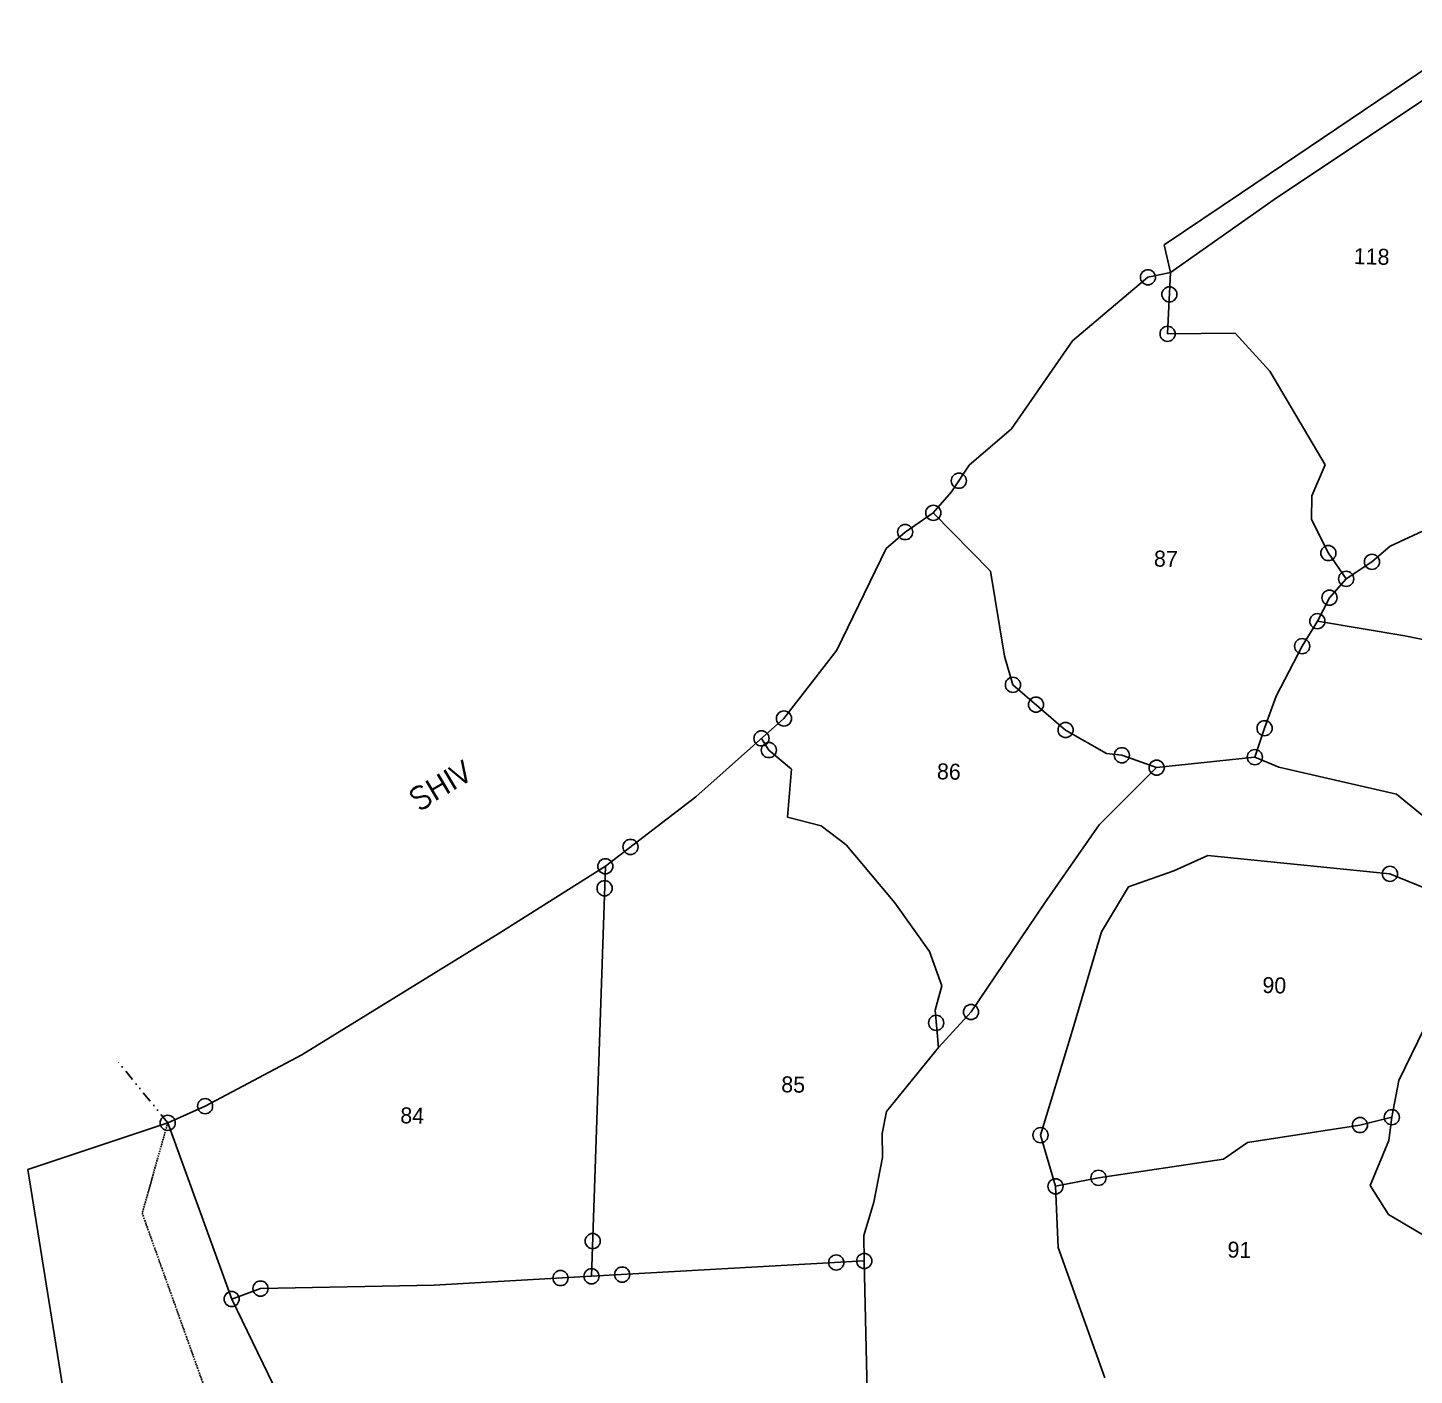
# Model space of a CAD drawing. Header units: metres. Extents: x 351065 to 355926, y 1754202 to 1757814.
# Drawn here: x 351065 to 351697, y 1754847 to 1755461 of the extents above; entities that cross this region are included whole.
import ezdxf

# ---------------------------------------------------------------- set-up
doc = ezdxf.new("R2010")
doc.units = ezdxf.units.M
doc.header["$MEASUREMENT"] = 0
doc.linetypes.add('DASHDOT', pattern=[1, 0.5, -0.25, 0, -0.25])
doc.linetypes.add('DIVIDE', pattern=[1.25, 0.5, -0.25, 0, -0.25, 0, -0.25])
for name, color, linetype in [('OFF', 1, 'Continuous'), ('POLY_PARCEL', 6, 'Continuous'), ('POLY_ROAD', 30, 'Continuous'), ('POLY_WATER', 4, 'Continuous'), ('TEXT_MAPOUT', 7, 'Continuous'), ('TEXT_PARCEL', 7, 'Continuous'), ('V_BOUND_LINE', 7, 'Continuous'), ('V_BOUND_STREAM_LINE', 7, 'DASHDOT'), ('V_DIVIDE_LINE', 7, 'DIVIDE')]:
    doc.layers.add(name, color=color, linetype=linetype)
doc.styles.get("Standard").update_dxf_attribs({"font": 'simplex.shx'})
doc.styles.add('TEXT_MAP', font='', dxfattribs={"height": 2.5})
doc.styles.get('TEXT_MAP').set_extended_font_data('Kruti Dev 050')

msp = doc.modelspace()

# ---------------------------------------------------------------- linework, layer by layer
for centre in [(351575.61, 1755347.63), (351585.37, 1755339.85), (351584.55, 1755321.85), (351489.49, 1755254.96), (351477.84, 1755240.35), (351465, 1755231.57), (351657.79, 1755222.01), (351677.64, 1755218), (351665.88, 1755210.25), (351658.3, 1755201.69), (351652.77, 1755190.97), (351645.82, 1755179.59), (351514.1, 1755161.99), (351524.62, 1755152.97), (351409.82, 1755146.68), (351538.1, 1755141.41), (351628.74, 1755142.21), (351399.59, 1755137.58), (351402.95, 1755132.27), (351563.74, 1755129.9), (351624.28, 1755129.05), (351579.56, 1755124.26), (351339.89, 1755088.14), (351328.45, 1755079.33), (351685.84, 1755075.86), (351328.11, 1755069.32), (351495.01, 1755012.96), (351479.14, 1755008), (351146.14, 1754970.06), (351686.71, 1754965.01), (351129.13, 1754962.44), (351672.18, 1754961.45), (351526.64, 1754956.85), (351533.5, 1754933.54), (351553.09, 1754937.43), (351322.69, 1754908.6), (351433.64, 1754898.82), (351446.39, 1754899.53), (351308, 1754891.75), (351322.15, 1754892.55), (351336.12, 1754893.33), (351171.37, 1754886.95), (351158.25, 1754882.2)]:
    msp.add_circle(centre, 3.45)
at = {"layer": 'OFF'}
for p, q in [((351585.83, 1755349.82), (351583.01, 1755362.48)), ((351129.13, 1754962.44), (351065.35, 1754941.2)), ((351065.35, 1754941.2), (351091.41, 1754779.51))]:
    msp.add_line(p, q, dxfattribs=at)
at = {"layer": 'POLY_PARCEL'}
for p, q in [((351584.55, 1755321.85), (351585.83, 1755349.82)), ((351615.4, 1755322.11), (351584.55, 1755321.85)), ((351631.08, 1755304.9), (351615.4, 1755322.11)), ((351656.26, 1755262.23), (351631.08, 1755304.9)), ((351650.29, 1755248.02), (351656.26, 1755262.23)), ((351650.12, 1755237.27), (351650.29, 1755248.02)), ((351503.86, 1755213.73), (351477.84, 1755240.35)), ((351685.89, 1755225.14), (351718.16, 1755240.07)), ((351657.79, 1755222.01), (351650.12, 1755237.27)), ((351665.88, 1755210.25), (351657.79, 1755222.01)), ((351677.64, 1755218), (351685.89, 1755225.14)), ((351665.88, 1755210.25), (351677.64, 1755218)), ((351510.23, 1755175.04), (351503.86, 1755213.73)), ((351658.3, 1755201.69), (351665.88, 1755210.25)), ((351652.77, 1755190.97), (351658.3, 1755201.69)), ((351645.82, 1755179.59), (351652.77, 1755190.97)), ((351652.77, 1755190.97), (351692.56, 1755184.37)), ((351692.56, 1755184.37), (351727.41, 1755177.17)), ((351634.02, 1755156.78), (351645.82, 1755179.59)), ((351514.1, 1755161.99), (351510.23, 1755175.04)), ((351538.1, 1755141.41), (351514.1, 1755161.99)), ((351628.74, 1755142.21), (351634.02, 1755156.78)), ((351556.75, 1755130.78), (351538.1, 1755141.41)), ((351624.28, 1755129.05), (351628.74, 1755142.21)), ((351402.95, 1755132.27), (351399.59, 1755137.58)), ((351413.24, 1755123.6), (351402.95, 1755132.27)), ((351563.74, 1755129.9), (351556.75, 1755130.78)), ((351579.56, 1755124.26), (351563.74, 1755129.9)), ((351411.48, 1755101.69), (351413.24, 1755123.6)), ((351426.8, 1755097.79), (351411.48, 1755101.69)), ((351438.14, 1755089.1), (351426.8, 1755097.79)), ((351460.24, 1755062.62), (351438.14, 1755089.1)), ((351322.15, 1754892.55), (351328.45, 1755079.33)), ((351476.14, 1755040.49), (351460.24, 1755062.62)), ((351481.7, 1755024.94), (351476.14, 1755040.49)), ((351478.61, 1755013.82), (351481.7, 1755024.94)), ((351480.15, 1754996.78), (351478.61, 1755013.82)), ((351672.18, 1754961.45), (351686.71, 1754965.01)), ((351620.95, 1754953.5), (351672.18, 1754961.45)), ((351610.05, 1754945.94), (351620.95, 1754953.5)), ((351553.09, 1754937.43), (351610.05, 1754945.94)), ((351533.5, 1754933.54), (351553.09, 1754937.43)), ((351446.39, 1754899.53), (351322.15, 1754892.55)), ((351322.15, 1754892.55), (351250.46, 1754888.51)), ((351171.37, 1754886.95), (351158.25, 1754882.2)), ((351250.46, 1754888.51), (351171.37, 1754886.95))]:
    msp.add_line(p, q, dxfattribs=at)
at = {"layer": 'POLY_ROAD'}
for p, q in [((351733.67, 1755450.23), (351633.13, 1755383.12)), ((351633.13, 1755383.12), (351585.83, 1755349.82))]:
    msp.add_line(p, q, dxfattribs=at)
at = {"layer": 'POLY_WATER'}
for p, q in [((351579.56, 1755124.26), (351624.28, 1755129.05)), ((351624.28, 1755129.05), (351635.21, 1755124.53)), ((351553.41, 1755098.19), (351579.56, 1755124.26)), ((351635.21, 1755124.53), (351688.84, 1755112.12)), ((351688.84, 1755112.12), (351705.48, 1755098.53)), ((351528.57, 1755062.61), (351553.41, 1755098.19)), ((351602.88, 1755084.26), (351587.4, 1755077.21)), ((351685.84, 1755075.86), (351602.88, 1755084.26)), ((351587.4, 1755077.21), (351566.81, 1755069.9)), ((351713.41, 1755064.57), (351685.84, 1755075.86)), ((351566.81, 1755069.9), (351554.52, 1755049.43)), ((351495.01, 1755012.96), (351528.57, 1755062.61)), ((351554.52, 1755049.43), (351541.21, 1755004.7)), ((351480.15, 1754996.78), (351495.01, 1755012.96)), ((351541.21, 1755004.7), (351526.64, 1754956.85)), ((351689.89, 1754981.79), (351701.48, 1755005.41)), ((351456.47, 1754967.68), (351480.15, 1754996.78)), ((351686.71, 1754965.01), (351689.89, 1754981.79)), ((351129.13, 1754962.44), (351158.25, 1754882.2)), ((351454.53, 1754957.67), (351456.47, 1754967.68)), ((351685.26, 1754954.46), (351686.71, 1754965.01)), ((351454.68, 1754946.63), (351454.53, 1754957.67)), ((351526.64, 1754956.85), (351533.5, 1754933.54)), ((351676.89, 1754933.89), (351685.26, 1754954.46)), ((351450.76, 1754926.35), (351454.68, 1754946.63)), ((351533.5, 1754933.54), (351534.74, 1754905.67)), ((351685.18, 1754920.74), (351676.89, 1754933.89)), ((351446.12, 1754911.19), (351450.76, 1754926.35)), ((351704.51, 1754909.27), (351685.18, 1754920.74)), ((351446.39, 1754899.53), (351446.12, 1754911.19)), ((351534.74, 1754905.67), (351555.98, 1754846.31)), ((351448.5, 1754807.54), (351446.39, 1754899.53)), ((351158.25, 1754882.2), (351193.6, 1754809.59))]:
    msp.add_line(p, q, dxfattribs=at)
at = {"layer": 'V_BOUND_LINE'}
for p, q in [((351729.62, 1755461.32), (351618.27, 1755386.1)), ((351618.27, 1755386.1), (351583.01, 1755362.48)), ((351541.22, 1755318.75), (351575.61, 1755347.63)), ((351575.61, 1755347.63), (351585.83, 1755349.82)), ((351513.52, 1755278.66), (351541.22, 1755318.75)), ((351494.17, 1755261.99), (351513.52, 1755278.66)), ((351486.15, 1755249.94), (351494.17, 1755261.99)), ((351477.84, 1755240.35), (351486.15, 1755249.94)), ((351465, 1755231.57), (351477.84, 1755240.35)), ((351456.4, 1755224.09), (351465, 1755231.57)), ((351433.84, 1755177.74), (351456.4, 1755224.09)), ((351409.82, 1755146.68), (351433.84, 1755177.74)), ((351369.65, 1755110.94), (351409.82, 1755146.68)), ((351328.45, 1755079.33), (351369.65, 1755110.94)), ((351280.36, 1755049.04), (351328.45, 1755079.33)), ((351190.19, 1754993.44), (351280.36, 1755049.04)), ((351146.14, 1754970.06), (351190.19, 1754993.44)), ((351129.13, 1754962.44), (351146.14, 1754970.06))]:
    msp.add_line(p, q, dxfattribs=at)
at = {"layer": 'V_BOUND_STREAM_LINE'}
for p, q in [((351129.13, 1754962.44), (351117.5, 1754921.26)), ((351117.5, 1754921.26), (351196.8, 1754699.55))]:
    msp.add_line(p, q, dxfattribs=at)
at = {"layer": 'V_DIVIDE_LINE', "ltscale": 10}
msp.add_line((351129.13, 1754962.44), (351106.45, 1754990.42), dxfattribs=at)

# ---------------------------------------------------------------- texts
at = {"layer": 'TEXT_MAPOUT'}
msp.add_text('SHIV', height=10.12, rotation=30.77756, dxfattribs=at).set_placement((351243.23, 1755104.2))
at = {"layer": 'TEXT_PARCEL', "style": 'TEXT_MAP'}
for s, p in [('118', (351669.28, 1755353.67)), ('87', (351578.26, 1755215.89)), ('86', (351479.43, 1755118.99)), ('90', (351627.66, 1755021.63)), ('85', (351408.51, 1754976.42)), ('84', (351234.98, 1754962.29)), ('91', (351611.76, 1754901.11))]:
    msp.add_text(s, height=7.287, rotation=358.53022, dxfattribs=at).set_placement(p)

doc.saveas('drawing.dxf')
